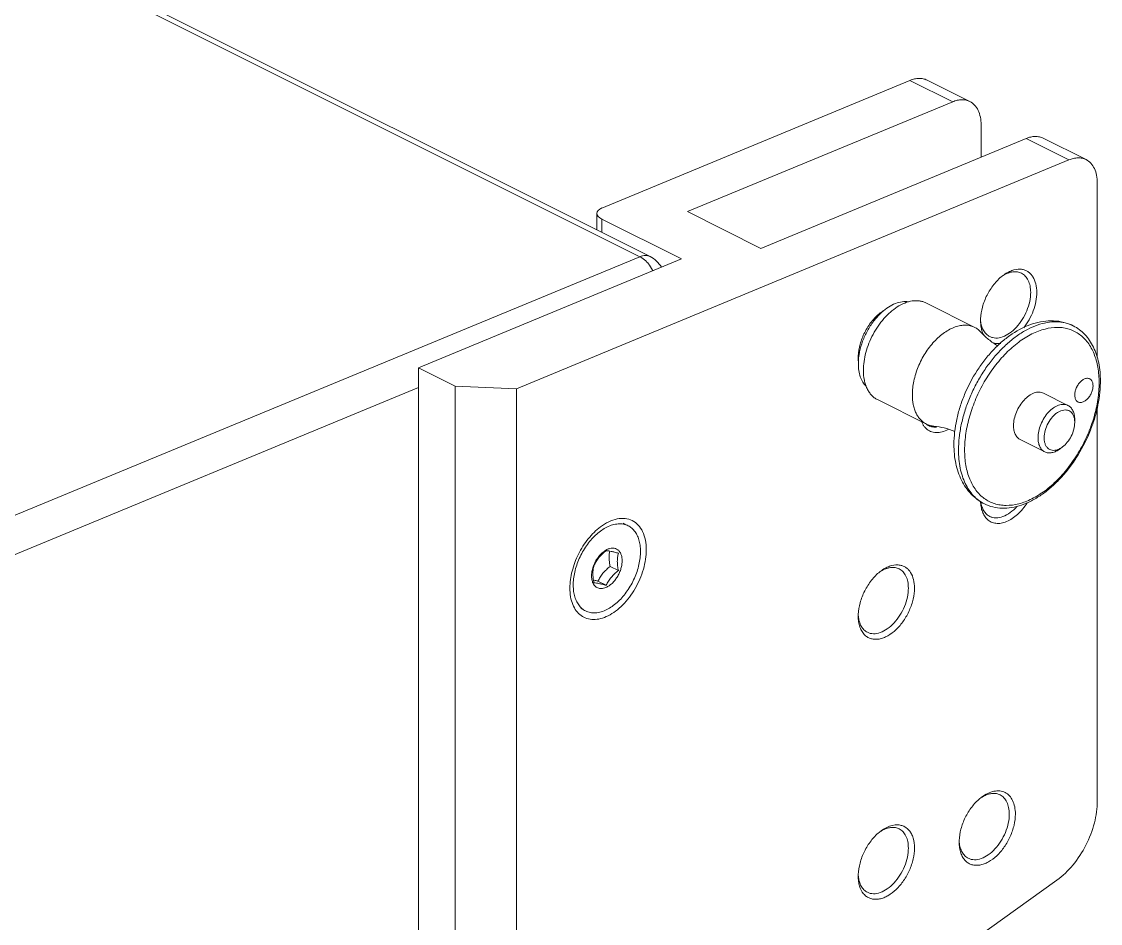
# Model space of a CAD drawing. Header units: millimetres. Extents: x 0 to 2524, y 0 to 1785.
# Drawn here: x 2303 to 2402.8, y 759.6 to 843 of the extents above; entities that cross this region are included whole.
import ezdxf

# ---------------------------------------------------------------- set-up
doc = ezdxf.new("R2010")
doc.units = ezdxf.units.MM
doc.header["$LTSCALE"] = 0.1
doc.layers.get('0').update_dxf_attribs({"lineweight": 13})

msp = doc.modelspace()

# ---------------------------------------------------------------- linework, layer by layer
for p, q in [((2360.211, 821.239), (1975.545, 1013.572)), ((2361.165, 821.253), (1976.499, 1013.586)), ((2356.697, 825.749), (2385.179, 837.55)), ((2389.139, 835.571), (2385.179, 837.55)), ((2390.73, 835.594), (2386.77, 837.574)), ((2364.617, 825.41), (2389.139, 835.571)), ((2391.77, 830.454), (2391.77, 833.43)), ((2395.927, 832.176), (2371.405, 822.016)), ((2399.887, 830.196), (2395.927, 832.176)), ((2401.478, 830.22), (2397.518, 832.2)), ((2399.887, 830.196), (2348.778, 809.019)), ((2402.518, 811.915), (2402.518, 828.056)), ((2364.617, 825.41), (2371.405, 822.016)), ((2356.229, 823.721), (2356.229, 825.252)), ((2356.697, 824.714), (2364.051, 821.037)), ((2356.697, 824.714), (2356.697, 823.486)), ((2360.211, 821.239), (2203.889, 756.663)), ((2364.051, 821.037), (2339.727, 810.958)), ((2386.652, 816.975), (2391.177, 814.712)), ((2343.121, 809.261), (2339.727, 810.958)), ((2339.727, 692.486), (2339.727, 810.958)), ((2339.727, 809.144), (2221.326, 760.233)), ((2348.778, 809.019), (2343.121, 809.261)), ((2343.121, 690.789), (2343.121, 809.261)), ((2348.778, 691.031), (2348.778, 809.019)), ((2397.538, 808.625), (2399.801, 807.493)), ((2382.18, 808.03), (2386.705, 805.768)), ((2402.518, 770.924), (2402.518, 807.313)), ((2400.425, 806.195), (2400.425, 805.912)), ((2395.392, 804.331), (2397.654, 803.2)), ((2399.067, 803.48), (2399.293, 803.65)), ((2359.117, 796.365), (2358.665, 796.591)), ((2358.219, 792.226), (2357.458, 792.607)), ((2357.087, 790.861), (2356.326, 791.241)), ((2355.182, 788.494), (2354.729, 788.72)), ((2388.513, 756.246), (2398.778, 763.595))]:
    msp.add_line(p, q)
for centre, radius, start, end in [((2360.094, 819.108), 2.397, 28.929, 63.54115), ((2358.162, 818.315), 3.636, 26.64894, 27.87085), ((2396.181, 816.332), 3.975, 126.88303, 128.18489), ((2395.306, 818.547), 1.544, 79.03698, 86.63322), ((2386.392, 811.892), 5.681, 133.03446, 135.81764), ((2384.867, 812.893), 3.975, 126.88303, 128.18489), ((2384.063, 813.532), 2.98, 120.27537, 121.82732), ((2386.228, 812.067), 5.442, 131.9247, 133.02913), ((2395.691, 815.348), 3.978, 177.92132, 179.98893), ((2394.177, 815.142), 2.444, 195.15509, 199.84755), ((2384.377, 811.908), 3.978, 177.92132, 179.98893), ((2384.033, 811.905), 3.634, 179.94194, 184.54442), ((2383.364, 812.166), 2.964, 185.16075, 187.36628), ((2386.155, 811.28), 5.747, 170.92418, 173.82073), ((2392.996, 809.731), 9.809, 359.15353, 359.99834), ((2398.884, 810.077), 1.952, 330.33429, 333.08358), ((2387.481, 806.758), 1.27, 232.13653, 234.19812), ((2387.463, 806.732), 1.238, 234.18386, 243.41352), ((2387.496, 806.909), 1.418, 265.66975, 266.91461), ((2398.275, 804.944), 1.645, 296.57211, 298.29322), ((2357.912, 792.64), 1.702, 116.60985, 120.07327), ((2358.899, 791.549), 3.183, 158.69714, 159.11855), ((2383.992, 791.205), 1.544, 79.03698, 86.63322), ((2384.867, 788.99), 3.975, 126.88303, 128.18489), ((2384.377, 788.006), 3.978, 177.92132, 179.98893), ((2394.257, 768.018), 4.068, 126.88862, 129.79837), ((2384.907, 764.895), 4.042, 126.87547, 129.45339), ((2393.717, 767.107), 3.984, 177.92608, 179.98915), ((2384.368, 763.965), 3.969, 177.91511, 179.98867), ((2382.063, 763.322), 1.525, 220.06595, 228.16283)]:
    msp.add_arc(centre, radius, start, end)
msp.add_ellipse((2357.829, 825.183), major_axis=(1.6, -0.087), ratio=0.456122, start_param=2.380867, end_param=3.951664)
for points, knots in [([(2386.77, 837.574), (2386.658, 837.63), (2386.412, 837.716), (2386.014, 837.752), (2385.595, 837.698), (2385.318, 837.608), (2385.179, 837.55)], [0, 0, 0, 0, 0.230589, 0.469838, 0.724995, 1, 1, 1, 1]), ([(2389.139, 835.571), (2389.277, 835.628), (2389.554, 835.718), (2389.974, 835.772), (2390.372, 835.736), (2390.617, 835.65), (2390.73, 835.594)], [0, 0, 0, 0, 0.275005, 0.530162, 0.769411, 1, 1, 1, 1]), ([(2390.73, 835.594), (2390.893, 835.512), (2391.202, 835.278), (2391.532, 834.77), (2391.73, 834.137), (2391.77, 833.674), (2391.77, 833.43)], [0, 0, 0, 0, 0.217164, 0.4504, 0.710289, 1, 1, 1, 1]), ([(2397.518, 832.2), (2397.406, 832.256), (2397.16, 832.342), (2396.762, 832.378), (2396.343, 832.324), (2396.066, 832.234), (2395.927, 832.176)], [0, 0, 0, 0, 0.230589, 0.469838, 0.724995, 1, 1, 1, 1]), ([(2399.887, 830.196), (2400.025, 830.254), (2400.302, 830.344), (2400.722, 830.398), (2401.12, 830.362), (2401.365, 830.276), (2401.478, 830.22)], [0, 0, 0, 0, 0.275005, 0.530162, 0.769411, 1, 1, 1, 1]), ([(2401.478, 830.22), (2401.641, 830.138), (2401.95, 829.904), (2402.281, 829.396), (2402.478, 828.763), (2402.518, 828.3), (2402.518, 828.056)], [0, 0, 0, 0, 0.217164, 0.4504, 0.710289, 1, 1, 1, 1]), ([(2361.162, 821.254), (2361.025, 821.321), (2360.693, 821.387), (2360.37, 821.305), (2360.211, 821.239)], [0, 0, 0, 0, 0.469583, 1, 1, 1, 1]), ([(2360.211, 821.239), (2360.268, 821.211), (2360.502, 821.078), (2360.71, 820.901), (2360.852, 820.752)], [0, 0, 0, 0, 0.234972, 1, 1, 1, 1]), ([(2360.852, 820.752), (2360.902, 820.699), (2361.102, 820.472), (2361.269, 820.217), (2361.376, 820.014)], [0, 0, 0, 0, 0.242653, 1, 1, 1, 1]), ([(2391.716, 815.492), (2391.729, 815.861), (2391.857, 816.62), (2392.279, 817.701), (2392.9, 818.68), (2393.435, 819.23), (2393.723, 819.457)], [0, 0, 0, 0, 0.242546, 0.500848, 0.75876, 1, 1, 1, 1]), ([(2393.795, 819.512), (2393.924, 819.609), (2394.186, 819.781), (2394.709, 820.025), (2395.131, 820.105), (2395.396, 820.089)], [0, 0, 0, 0, 0.280041, 0.539938, 1, 1, 1, 1]), ([(2393.805, 819.504), (2393.948, 819.593), (2394.237, 819.741), (2394.687, 819.862), (2395.117, 819.865), (2395.381, 819.784), (2395.499, 819.725)], [0, 0, 0, 0, 0.284645, 0.542488, 0.777812, 1, 1, 1, 1]), ([(2395.499, 819.725), (2395.633, 819.658), (2395.886, 819.465), (2396.157, 819.049), (2396.319, 818.53), (2396.352, 818.15), (2396.352, 817.951)], [0, 0, 0, 0, 0.217169, 0.450374, 0.710356, 1, 1, 1, 1]), ([(2395.599, 820.064), (2395.697, 820.044), (2395.889, 819.986), (2396.153, 819.838), (2396.383, 819.634), (2396.648, 819.282), (2396.868, 818.711), (2396.917, 818.214), (2396.917, 817.951)], [0, 0, 0, 0, 0.110888, 0.220892, 0.333153, 0.450431, 0.707228, 1, 1, 1, 1]), ([(2396.352, 817.951), (2396.352, 817.67), (2396.282, 817.088), (2396.014, 816.237), (2395.597, 815.427), (2395.062, 814.72), (2394.448, 814.167), (2393.797, 813.809), (2393.238, 813.699), (2392.833, 813.749), (2392.65, 813.815), (2392.566, 813.857)], [0, 0, 0, 0, 0.132619, 0.274878, 0.420191, 0.561447, 0.692246, 0.808273, 0.90899, 0.955206, 1, 1, 1, 1]), ([(2396.917, 817.951), (2396.917, 817.672), (2396.856, 817.093), (2396.615, 816.238), (2396.234, 815.408), (2395.897, 814.895), (2395.71, 814.656)], [0, 0, 0, 0, 0.2348, 0.485992, 0.744377, 1, 1, 1, 1]), ([(2384.002, 816.596), (2383.781, 816.454), (2383.349, 816.122), (2382.759, 815.527), (2382.223, 814.833), (2381.758, 814.065), (2381.379, 813.247), (2381.097, 812.404), (2380.923, 811.565), (2380.88, 811.006), (2380.88, 810.735)], [0, 0, 0, 0, 0.114457, 0.236564, 0.364361, 0.495438, 0.627144, 0.756775, 0.8818, 1, 1, 1, 1]), ([(2385.043, 817.082), (2384.85, 817.111), (2384.435, 817.105), (2383.809, 816.928), (2383.178, 816.594), (2382.784, 816.289), (2382.592, 816.116)], [0, 0, 0, 0, 0.215378, 0.452014, 0.713751, 1, 1, 1, 1]), ([(2386.652, 816.975), (2386.56, 817.021), (2386.367, 817.098), (2386.06, 817.166), (2385.736, 817.188), (2385.276, 817.151), (2384.675, 816.98), (2384.226, 816.74), (2384.002, 816.596)], [0, 0, 0, 0, 0.109933, 0.22167, 0.336858, 0.456879, 0.714748, 1, 1, 1, 1]), ([(2380.402, 812.052), (2380.415, 812.421), (2380.543, 813.18), (2380.966, 814.261), (2381.586, 815.24), (2382.121, 815.79), (2382.41, 816.017)], [0, 0, 0, 0, 0.242546, 0.500848, 0.75876, 1, 1, 1, 1]), ([(2382.317, 815.852), (2382.08, 815.608), (2381.639, 815.069), (2381.103, 814.168), (2380.702, 813.199), (2380.533, 812.523), (2380.48, 812.187)], [0, 0, 0, 0, 0.24547, 0.499863, 0.754331, 1, 1, 1, 1]), ([(2382.481, 816.072), (2382.504, 816.089), (2382.594, 816.155), (2382.687, 816.217), (2382.758, 816.261)], [0, 0, 0, 0, 0.254397, 1, 1, 1, 1]), ([(2400.296, 814.848), (2400.015, 814.989), (2399.416, 815.21), (2398.464, 815.346), (2397.487, 815.29), (2396.162, 814.974), (2394.889, 814.323), (2393.724, 813.437), (2392.879, 812.635), (2392.096, 811.726), (2391.145, 810.389), (2390.372, 808.918), (2389.804, 807.37), (2389.395, 805.831), (2389.255, 804.65), (2389.255, 803.876)], [0, 0, 0, 0, 0.052633, 0.105702, 0.159724, 0.215266, 0.332549, 0.395042, 0.459925, 0.526853, 0.595304, 0.733999, 0.802946, 0.870652, 1, 1, 1, 1]), ([(2391.818, 814.504), (2391.801, 814.569), (2391.737, 814.846), (2391.713, 815.132), (2391.713, 815.348)], [0, 0, 0, 0, 0.237942, 1, 1, 1, 1]), ([(2392.018, 814.377), (2391.977, 814.443), (2391.823, 814.744), (2391.749, 815.081), (2391.726, 815.339)], [0, 0, 0, 0, 0.231463, 1, 1, 1, 1]), ([(2391.177, 814.712), (2391.048, 814.777), (2390.77, 814.877), (2390.319, 814.932), (2389.843, 814.893), (2389.351, 814.76), (2388.853, 814.539), (2388.357, 814.233), (2387.874, 813.849), (2387.248, 813.233), (2386.556, 812.319), (2385.92, 811.084), (2385.511, 809.787), (2385.406, 808.9), (2385.406, 808.472)], [0, 0, 0, 0, 0.044755, 0.090933, 0.139729, 0.191972, 0.248092, 0.308165, 0.371966, 0.439037, 0.580171, 0.725359, 0.867487, 1, 1, 1, 1]), ([(2400.296, 814.848), (2400.059, 814.967), (2399.546, 815.152), (2398.717, 815.254), (2397.841, 815.18), (2396.936, 814.937), (2396.019, 814.529), (2395.108, 813.967), (2394.218, 813.261), (2393.368, 812.425), (2392.573, 811.476), (2391.849, 810.431), (2391.21, 809.312), (2390.668, 808.14), (2390.235, 806.938), (2389.917, 805.73), (2389.723, 804.539), (2389.677, 803.751), (2389.677, 803.367)], [0, 0, 0, 0, 0.044728, 0.090878, 0.139645, 0.191855, 0.247942, 0.307978, 0.371741, 0.438771, 0.508434, 0.579966, 0.65252, 0.725202, 0.797117, 0.867392, 0.935255, 1, 1, 1, 1]), ([(2402.687, 809.589), (2402.687, 810.067), (2402.634, 810.769), (2402.433, 811.66), (2402.168, 812.445), (2401.786, 813.149), (2401.289, 813.724), (2400.875, 814.077), (2400.419, 814.356), (2399.924, 814.558), (2399.395, 814.68), (2398.639, 814.738), (2397.848, 814.627), (2397.061, 814.374), (2396.227, 814.005), (2395.195, 813.353), (2394.035, 812.332), (2392.968, 811.091), (2392.032, 809.678), (2391.262, 808.145), (2390.688, 806.549), (2390.33, 804.95), (2390.242, 803.884), (2390.242, 803.367)], [0, 0, 0, 0, 0.063399, 0.092971, 0.121104, 0.173331, 0.197891, 0.221733, 0.245198, 0.268653, 0.292467, 0.316983, 0.369086, 0.39715, 0.426648, 0.4899, 0.558451, 0.6312, 0.706635, 0.783007, 0.85849, 0.931325, 1, 1, 1, 1]), ([(2391.757, 814.266), (2391.674, 814.359), (2391.494, 814.527), (2391.286, 814.658), (2391.177, 814.712)], [0, 0, 0, 0, 0.505604, 1, 1, 1, 1]), ([(2392.566, 813.857), (2392.455, 813.913), (2392.244, 814.062), (2392.085, 814.265), (2392.018, 814.377)], [0, 0, 0, 0, 0.487229, 1, 1, 1, 1]), ([(2402.805, 809.731), (2402.805, 810.296), (2402.733, 811.129), (2402.46, 812.176), (2402.179, 812.879), (2401.82, 813.509), (2401.385, 814.057), (2400.877, 814.512), (2400.495, 814.749), (2400.296, 814.848)], [0, 0, 0, 0, 0.282775, 0.414619, 0.540318, 0.660541, 0.776323, 0.888957, 1, 1, 1, 1]), ([(2391.757, 814.266), (2391.973, 814.026), (2392.459, 813.563), (2393.009, 813.178), (2393.305, 813.001)], [0, 0, 0, 0, 0.484325, 1, 1, 1, 1]), ([(2392.034, 813.976), (2392.019, 814.002), (2391.96, 814.111), (2391.91, 814.225), (2391.879, 814.313)], [0, 0, 0, 0, 0.243498, 1, 1, 1, 1]), ([(2393.577, 813.224), (2393.45, 813.207), (2393.2, 813.197), (2392.953, 813.248), (2392.839, 813.287)], [0, 0, 0, 0, 0.513689, 1, 1, 1, 1]), ([(2380.441, 811.899), (2380.436, 811.852), (2380.419, 811.669), (2380.411, 811.486), (2380.411, 811.349)], [0, 0, 0, 0, 0.255017, 1, 1, 1, 1]), ([(2381.121, 809.261), (2381.004, 809.378), (2380.793, 809.656), (2380.571, 810.153), (2380.438, 810.728), (2380.411, 811.136), (2380.411, 811.349)], [0, 0, 0, 0, 0.220211, 0.458345, 0.718137, 1, 1, 1, 1]), ([(2382.18, 808.031), (2382.078, 808.081), (2381.883, 808.202), (2381.622, 808.437), (2381.397, 808.721), (2381.21, 809.052), (2381.063, 809.424), (2380.918, 809.984), (2380.88, 810.431), (2380.88, 810.735)], [0, 0, 0, 0, 0.107707, 0.217562, 0.331492, 0.45104, 0.57727, 0.710837, 1, 1, 1, 1]), ([(2402.687, 809.589), (2402.687, 809.072), (2402.599, 808.006), (2402.242, 806.407), (2401.668, 804.811), (2400.898, 803.278), (2399.962, 801.865), (2398.895, 800.624), (2397.735, 799.603), (2396.702, 798.951), (2395.869, 798.582), (2395.082, 798.329), (2394.291, 798.218), (2393.535, 798.276), (2393.006, 798.399), (2392.511, 798.6), (2392.054, 798.879), (2391.641, 799.232), (2391.144, 799.808), (2390.762, 800.511), (2390.496, 801.296), (2390.296, 802.187), (2390.242, 802.889), (2390.242, 803.367)], [0, 0, 0, 0, 0.068675, 0.14151, 0.216993, 0.293365, 0.3688, 0.441549, 0.5101, 0.573352, 0.60285, 0.630914, 0.683017, 0.707533, 0.731347, 0.754802, 0.778267, 0.802109, 0.826669, 0.878896, 0.907029, 0.936601, 1, 1, 1, 1]), ([(2392.068, 798.391), (2392.317, 798.266), (2392.851, 798.071), (2393.71, 797.96), (2394.609, 798.026), (2395.526, 798.262), (2396.447, 798.658), (2397.357, 799.206), (2398.241, 799.892), (2399.084, 800.705), (2399.873, 801.628), (2400.836, 802.99), (2401.624, 804.486), (2402.21, 806.059), (2402.636, 807.614), (2402.792, 808.806), (2402.803, 809.586)], [0, 0, 0, 0, 0.047197, 0.095463, 0.145771, 0.198877, 0.255265, 0.315113, 0.378319, 0.444543, 0.513251, 0.583767, 0.726951, 0.798095, 0.867809, 1, 1, 1, 1]), ([(2401.273, 809.921), (2401.18, 809.875), (2400.999, 809.746), (2400.771, 809.489), (2400.588, 809.178), (2400.465, 808.842), (2400.413, 808.509), (2400.434, 808.247), (2400.495, 808.068), (2400.558, 807.958), (2400.638, 807.869), (2400.703, 807.826), (2400.737, 807.809)], [0, 0, 0, 0, 0.123642, 0.261312, 0.406333, 0.550372, 0.685326, 0.805125, 0.858738, 0.90842, 0.955052, 1, 1, 1, 1]), ([(2401.81, 809.956), (2401.772, 809.974), (2401.689, 810.002), (2401.554, 810.009), (2401.412, 809.982), (2401.32, 809.945), (2401.273, 809.921)], [0, 0, 0, 0, 0.227102, 0.464629, 0.720925, 1, 1, 1, 1]), ([(2401.273, 807.843), (2401.366, 807.889), (2401.547, 808.019), (2401.775, 808.276), (2401.959, 808.586), (2402.082, 808.923), (2402.134, 809.256), (2402.112, 809.518), (2402.051, 809.696), (2401.989, 809.806), (2401.908, 809.895), (2401.844, 809.939), (2401.81, 809.956)], [0, 0, 0, 0, 0.123642, 0.261312, 0.406333, 0.550372, 0.685326, 0.805125, 0.858738, 0.90842, 0.955052, 1, 1, 1, 1]), ([(2386.705, 805.768), (2386.604, 805.818), (2386.408, 805.94), (2386.148, 806.174), (2385.923, 806.459), (2385.736, 806.789), (2385.589, 807.161), (2385.444, 807.721), (2385.406, 808.168), (2385.406, 808.472)], [0, 0, 0, 0, 0.107707, 0.217562, 0.331492, 0.45104, 0.57727, 0.710837, 1, 1, 1, 1]), ([(2397.538, 808.625), (2397.476, 808.656), (2397.342, 808.704), (2397.126, 808.73), (2396.898, 808.711), (2396.572, 808.624), (2396.16, 808.398), (2395.712, 807.994), (2395.32, 807.476), (2395.015, 806.883), (2394.819, 806.261), (2394.768, 805.835), (2394.768, 805.63)], [0, 0, 0, 0, 0.044774, 0.090974, 0.139792, 0.192057, 0.308037, 0.438782, 0.579979, 0.725237, 0.867425, 1, 1, 1, 1]), ([(2399.801, 807.493), (2399.739, 807.524), (2399.605, 807.573), (2399.389, 807.599), (2399.16, 807.58), (2398.835, 807.492), (2398.423, 807.267), (2397.974, 806.862), (2397.583, 806.345), (2397.278, 805.752), (2397.081, 805.129), (2397.031, 804.703), (2397.031, 804.498)], [0, 0, 0, 0, 0.044774, 0.090974, 0.139792, 0.192057, 0.308037, 0.438782, 0.579979, 0.725237, 0.867425, 1, 1, 1, 1]), ([(2400.425, 806.195), (2400.425, 806.341), (2400.401, 806.619), (2400.283, 806.999), (2400.113, 807.258), (2399.944, 807.411), (2399.85, 807.469), (2399.801, 807.493)], [0, 0, 0, 0, 0.289476, 0.549128, 0.782175, 0.892164, 1, 1, 1, 1]), ([(2400.737, 807.809), (2400.774, 807.79), (2400.857, 807.762), (2400.992, 807.756), (2401.134, 807.782), (2401.227, 807.82), (2401.273, 807.843)], [0, 0, 0, 0, 0.227102, 0.464629, 0.720925, 1, 1, 1, 1]), ([(2400.404, 806.199), (2400.389, 806.293), (2400.347, 806.47), (2400.233, 806.707), (2400.075, 806.893), (2399.877, 807.02), (2399.648, 807.082), (2399.399, 807.075), (2399.139, 807.004), (2398.877, 806.873), (2398.62, 806.685), (2398.289, 806.362), (2397.943, 805.865), (2397.671, 805.199), (2397.596, 804.726), (2397.596, 804.498)], [0, 0, 0, 0, 0.058674, 0.112045, 0.161259, 0.208308, 0.255767, 0.3061, 0.361042, 0.421382, 0.487083, 0.557467, 0.70716, 0.858848, 1, 1, 1, 1]), ([(2386.44, 805.642), (2386.425, 805.665), (2386.363, 805.763), (2386.31, 805.866), (2386.275, 805.946)], [0, 0, 0, 0, 0.244065, 1, 1, 1, 1]), ([(2386.676, 805.361), (2386.654, 805.382), (2386.568, 805.468), (2386.492, 805.565), (2386.44, 805.642)], [0, 0, 0, 0, 0.245098, 1, 1, 1, 1]), ([(2388.733, 805.269), (2388.55, 805.171), (2388.182, 805.019), (2387.615, 804.946), (2387.09, 805.055), (2386.799, 805.246), (2386.676, 805.361)], [0, 0, 0, 0, 0.28342, 0.536909, 0.770217, 1, 1, 1, 1]), ([(2387.409, 805.571), (2387.286, 805.582), (2387.044, 805.625), (2386.813, 805.714), (2386.705, 805.768)], [0, 0, 0, 0, 0.505604, 1, 1, 1, 1]), ([(2387.389, 805.495), (2387.347, 805.498), (2387.181, 805.518), (2387.02, 805.569), (2386.909, 805.625)], [0, 0, 0, 0, 0.255787, 1, 1, 1, 1]), ([(2389.342, 805.096), (2389.024, 805.225), (2388.389, 805.432), (2387.73, 805.543), (2387.409, 805.571)], [0, 0, 0, 0, 0.515659, 1, 1, 1, 1]), ([(2387.644, 805.497), (2387.625, 805.496), (2387.551, 805.49), (2387.475, 805.49), (2387.42, 805.493)], [0, 0, 0, 0, 0.254267, 1, 1, 1, 1]), ([(2395.392, 804.331), (2395.343, 804.356), (2395.249, 804.414), (2395.079, 804.567), (2394.91, 804.826), (2394.791, 805.206), (2394.768, 805.484), (2394.768, 805.63)], [0, 0, 0, 0, 0.107836, 0.217825, 0.450872, 0.710524, 1, 1, 1, 1]), ([(2400.425, 805.912), (2400.425, 805.703), (2400.362, 805.268), (2400.126, 804.647), (2399.771, 804.087), (2399.461, 803.775), (2399.293, 803.65)], [0, 0, 0, 0, 0.240952, 0.499998, 0.759073, 1, 1, 1, 1]), ([(2400.425, 805.912), (2400.425, 805.937), (2400.423, 806.033), (2400.414, 806.129), (2400.404, 806.199)], [0, 0, 0, 0, 0.256872, 1, 1, 1, 1]), ([(2397.654, 803.2), (2397.606, 803.224), (2397.512, 803.283), (2397.342, 803.435), (2397.173, 803.694), (2397.054, 804.074), (2397.031, 804.352), (2397.031, 804.498)], [0, 0, 0, 0, 0.107836, 0.217825, 0.450872, 0.710524, 1, 1, 1, 1]), ([(2399.01, 803.473), (2398.922, 803.429), (2398.746, 803.36), (2398.476, 803.322), (2398.223, 803.359), (2398, 803.471), (2397.821, 803.653), (2397.69, 803.894), (2397.612, 804.182), (2397.596, 804.39), (2397.596, 804.498)], [0, 0, 0, 0, 0.134912, 0.257199, 0.370312, 0.480084, 0.593373, 0.715927, 0.851253, 1, 1, 1, 1]), ([(2389.255, 803.876), (2389.255, 803.293), (2389.333, 802.427), (2389.626, 801.333), (2389.933, 800.58), (2390.333, 799.893), (2390.825, 799.286), (2391.403, 798.774), (2391.84, 798.505), (2392.068, 798.391)], [0, 0, 0, 0, 0.26959, 0.398018, 0.52274, 0.644482, 0.764101, 0.882326, 1, 1, 1, 1]), ([(2392.068, 798.391), (2391.881, 798.484), (2391.521, 798.707), (2391.042, 799.139), (2390.628, 799.662), (2390.284, 800.27), (2390.013, 800.955), (2389.746, 801.985), (2389.677, 802.807), (2389.677, 803.367)], [0, 0, 0, 0, 0.107708, 0.217562, 0.33149, 0.451039, 0.577278, 0.710836, 1, 1, 1, 1]), ([(2399.067, 803.48), (2398.95, 803.392), (2398.714, 803.245), (2398.339, 803.111), (2398.03, 803.092), (2397.806, 803.136), (2397.703, 803.176), (2397.654, 803.2)], [0, 0, 0, 0, 0.289494, 0.549116, 0.782178, 0.892166, 1, 1, 1, 1]), ([(2399.293, 803.65), (2399.274, 803.635), (2399.197, 803.58), (2399.116, 803.529), (2399.054, 803.496)], [0, 0, 0, 0, 0.257166, 1, 1, 1, 1]), ([(2392.333, 796.966), (2392.237, 797.057), (2392.062, 797.272), (2391.872, 797.661), (2391.752, 798.112), (2391.72, 798.435), (2391.715, 798.603)], [0, 0, 0, 0, 0.221207, 0.459386, 0.71879, 1, 1, 1, 1]), ([(2392.566, 797.23), (2392.456, 797.284), (2392.248, 797.432), (2392.003, 797.742), (2391.828, 798.129), (2391.764, 798.417), (2391.742, 798.569)], [0, 0, 0, 0, 0.224942, 0.461411, 0.718157, 1, 1, 1, 1]), ([(2396.035, 798.49), (2395.786, 798.097), (2395.354, 797.563), (2394.668, 797.02), (2394.153, 796.739), (2393.639, 796.584), (2393.146, 796.566), (2392.695, 796.69), (2392.442, 796.864), (2392.333, 796.966)], [0, 0, 0, 0, 0.30783, 0.448762, 0.577851, 0.694694, 0.800975, 0.900762, 1, 1, 1, 1]), ([(2395.083, 798.156), (2394.893, 797.943), (2394.496, 797.573), (2393.831, 797.193), (2393.257, 797.071), (2392.84, 797.119), (2392.652, 797.186), (2392.566, 797.23)], [0, 0, 0, 0, 0.298928, 0.56407, 0.793497, 0.898435, 1, 1, 1, 1]), ([(2356.556, 796.262), (2356.799, 796.445), (2357.292, 796.753), (2358.074, 797.03), (2358.829, 797.079), (2359.518, 796.884), (2360.088, 796.45), (2360.502, 795.816), (2360.749, 795.024), (2360.798, 794.445), (2360.798, 794.141)], [0, 0, 0, 0, 0.144868, 0.27479, 0.391423, 0.500002, 0.608586, 0.725188, 0.855179, 1, 1, 1, 1]), ([(2359.117, 796.365), (2359.049, 796.399), (2358.905, 796.459), (2358.598, 796.539), (2358.18, 796.56), (2357.659, 796.462), (2357.32, 796.325), (2357.15, 796.24)], [0, 0, 0, 0, 0.113085, 0.227531, 0.464959, 0.720934, 1, 1, 1, 1]), ([(2357.15, 788.619), (2357.315, 788.702), (2357.643, 788.899), (2358.106, 789.266), (2358.547, 789.707), (2358.955, 790.21), (2359.321, 790.765), (2359.637, 791.359), (2359.895, 791.977), (2360.089, 792.606), (2360.216, 793.231), (2360.271, 793.838), (2360.253, 794.412), (2360.163, 794.942), (2360.002, 795.414), (2359.773, 795.818), (2359.478, 796.144), (2359.241, 796.303), (2359.117, 796.365)], [0, 0, 0, 0, 0.05982, 0.123742, 0.191197, 0.261436, 0.333522, 0.406431, 0.479094, 0.550455, 0.619524, 0.685439, 0.747526, 0.805374, 0.85892, 0.908539, 0.95511, 1, 1, 1, 1]), ([(2353.727, 790.605), (2353.727, 791.128), (2353.885, 792.216), (2354.473, 793.768), (2355.361, 795.169), (2356.137, 795.948), (2356.556, 796.262)], [0, 0, 0, 0, 0.240952, 0.499994, 0.759072, 1, 1, 1, 1]), ([(2355.182, 788.494), (2355.058, 788.556), (2354.821, 788.715), (2354.527, 789.041), (2354.297, 789.445), (2354.136, 789.917), (2354.046, 790.447), (2354.029, 791.021), (2354.084, 791.628), (2354.21, 792.253), (2354.405, 792.882), (2354.663, 793.5), (2354.978, 794.094), (2355.345, 794.649), (2355.753, 795.152), (2356.193, 795.593), (2356.656, 795.96), (2356.985, 796.158), (2357.15, 796.24)], [0, 0, 0, 0, 0.04489, 0.091461, 0.14108, 0.194626, 0.252474, 0.314561, 0.380476, 0.449545, 0.520906, 0.593569, 0.666478, 0.738564, 0.808803, 0.876258, 0.94018, 1, 1, 1, 1]), ([(2360.798, 794.141), (2360.798, 793.847), (2360.748, 793.241), (2360.474, 792.015), (2359.836, 790.538), (2358.885, 789.26), (2357.984, 788.467), (2357.296, 788.032), (2356.603, 787.76), (2355.927, 787.665), (2355.295, 787.757), (2354.738, 788.038), (2354.288, 788.493), (2353.962, 789.094), (2353.767, 789.815), (2353.727, 790.334), (2353.727, 790.605)], [0, 0, 0, 0, 0.068721, 0.14169, 0.293428, 0.441486, 0.510117, 0.573441, 0.630991, 0.683156, 0.731403, 0.778227, 0.826549, 0.878824, 0.936565, 1, 1, 1, 1]), ([(2355.933, 792.705), (2355.992, 792.855), (2356.131, 793.146), (2356.396, 793.538), (2356.704, 793.868), (2356.939, 794.043), (2357.059, 794.113)], [0, 0, 0, 0, 0.264274, 0.524832, 0.772497, 1, 1, 1, 1]), ([(2355.956, 792.695), (2356.018, 792.823), (2356.157, 793.079), (2356.416, 793.439), (2356.73, 793.768), (2356.965, 793.965), (2357.087, 794.061)], [0, 0, 0, 0, 0.238828, 0.485903, 0.740658, 1, 1, 1, 1]), ([(2357.087, 794.061), (2357.244, 794.051), (2357.505, 794.008), (2357.88, 793.919), (2358.101, 793.859), (2358.219, 793.826)], [0, 0, 0, 0, 0.405706, 0.683587, 1, 1, 1, 1]), ([(2357.15, 794.162), (2357.238, 794.206), (2357.414, 794.275), (2357.684, 794.313), (2357.937, 794.276), (2358.16, 794.163), (2358.34, 793.981), (2358.47, 793.741), (2358.548, 793.453), (2358.573, 793.127), (2358.544, 792.777), (2358.463, 792.413), (2358.332, 792.051), (2358.157, 791.702), (2357.945, 791.381), (2357.702, 791.099), (2357.438, 790.867), (2357.247, 790.746), (2357.15, 790.697)], [0, 0, 0, 0, 0.057513, 0.109649, 0.157869, 0.204666, 0.252959, 0.305217, 0.362878, 0.426312, 0.495025, 0.567905, 0.643431, 0.719848, 0.795328, 0.868118, 0.936712, 1, 1, 1, 1]), ([(2357.414, 794.021), (2357.392, 793.914), (2357.359, 793.691), (2357.352, 793.342), (2357.387, 792.977), (2357.432, 792.731), (2357.458, 792.607)], [0, 0, 0, 0, 0.229743, 0.474013, 0.732073, 1, 1, 1, 1]), ([(2358.219, 793.826), (2358.187, 793.708), (2358.135, 793.46), (2358.108, 793.068), (2358.139, 792.651), (2358.189, 792.369), (2358.219, 792.226)], [0, 0, 0, 0, 0.226709, 0.469137, 0.72839, 1, 1, 1, 1]), ([(2355.87, 791.052), (2355.819, 791.16), (2355.746, 791.407), (2355.724, 791.809), (2355.782, 792.245), (2355.869, 792.537), (2355.925, 792.683)], [0, 0, 0, 0, 0.214292, 0.45515, 0.719428, 1, 1, 1, 1]), ([(2355.956, 791.095), (2355.926, 791.238), (2355.876, 791.52), (2355.846, 791.936), (2355.872, 792.329), (2355.925, 792.577), (2355.956, 792.695)], [0, 0, 0, 0, 0.27161, 0.530864, 0.773291, 1, 1, 1, 1]), ([(2357.458, 792.607), (2357.336, 792.512), (2357.101, 792.314), (2356.786, 791.985), (2356.527, 791.625), (2356.389, 791.369), (2356.326, 791.241)], [0, 0, 0, 0, 0.25934, 0.514098, 0.761174, 1, 1, 1, 1]), ([(2382.481, 792.17), (2382.61, 792.267), (2382.872, 792.439), (2383.395, 792.683), (2383.818, 792.763), (2384.082, 792.747)], [0, 0, 0, 0, 0.280041, 0.539938, 1, 1, 1, 1]), ([(2382.491, 792.162), (2382.635, 792.251), (2382.923, 792.399), (2383.373, 792.52), (2383.803, 792.523), (2384.068, 792.442), (2384.186, 792.383)], [0, 0, 0, 0, 0.284645, 0.542488, 0.777812, 1, 1, 1, 1]), ([(2384.186, 792.383), (2384.319, 792.316), (2384.572, 792.123), (2384.844, 791.707), (2385.006, 791.188), (2385.038, 790.808), (2385.038, 790.609)], [0, 0, 0, 0, 0.217169, 0.450374, 0.710356, 1, 1, 1, 1]), ([(2384.285, 792.721), (2384.383, 792.702), (2384.575, 792.644), (2384.839, 792.496), (2385.069, 792.292), (2385.334, 791.94), (2385.555, 791.369), (2385.604, 790.872), (2385.604, 790.609)], [0, 0, 0, 0, 0.110888, 0.220892, 0.333153, 0.450431, 0.707228, 1, 1, 1, 1]), ([(2358.219, 792.226), (2358.097, 792.131), (2357.862, 791.934), (2357.547, 791.604), (2357.288, 791.244), (2357.15, 790.989), (2357.087, 790.861)], [0, 0, 0, 0, 0.259343, 0.514097, 0.761172, 1, 1, 1, 1]), ([(2380.402, 788.15), (2380.415, 788.519), (2380.543, 789.278), (2380.966, 790.359), (2381.586, 791.338), (2382.121, 791.888), (2382.41, 792.115)], [0, 0, 0, 0, 0.242546, 0.500848, 0.75876, 1, 1, 1, 1]), ([(2357.15, 790.697), (2357.085, 790.665), (2356.957, 790.611), (2356.76, 790.564), (2356.571, 790.553), (2356.392, 790.581), (2356.228, 790.647), (2356.083, 790.75), (2355.96, 790.887), (2355.897, 790.995), (2355.87, 791.052)], [0, 0, 0, 0, 0.143544, 0.27724, 0.402179, 0.520759, 0.636199, 0.752235, 0.872513, 1, 1, 1, 1]), ([(2356.326, 791.241), (2356.29, 791.251), (2356.151, 791.29), (2356.011, 791.327), (2355.907, 791.352)], [0, 0, 0, 0, 0.260801, 1, 1, 1, 1]), ([(2357.087, 790.861), (2356.97, 790.894), (2356.749, 790.954), (2356.374, 791.043), (2356.112, 791.085), (2355.956, 791.095)], [0, 0, 0, 0, 0.316413, 0.594294, 1, 1, 1, 1]), ([(2385.604, 790.609), (2385.604, 790.268), (2385.513, 789.559), (2385.164, 788.532), (2384.628, 787.572), (2383.95, 786.763), (2383.291, 786.254), (2382.744, 785.995), (2382.352, 785.884), (2381.973, 785.852), (2381.616, 785.902), (2381.29, 786.034), (2381.103, 786.173), (2381.019, 786.252)], [0, 0, 0, 0, 0.135848, 0.281764, 0.429803, 0.571543, 0.699914, 0.757893, 0.811559, 0.861405, 0.908411, 0.954038, 1, 1, 1, 1]), ([(2385.038, 790.609), (2385.038, 790.328), (2384.969, 789.746), (2384.701, 788.895), (2384.283, 788.085), (2383.748, 787.378), (2383.134, 786.825), (2382.484, 786.467), (2381.925, 786.357), (2381.519, 786.407), (2381.337, 786.473), (2381.252, 786.515)], [0, 0, 0, 0, 0.132619, 0.274878, 0.420191, 0.561447, 0.692246, 0.808273, 0.90899, 0.955206, 1, 1, 1, 1]), ([(2357.15, 788.619), (2356.98, 788.534), (2356.64, 788.397), (2356.12, 788.299), (2355.701, 788.32), (2355.394, 788.4), (2355.251, 788.46), (2355.182, 788.494)], [0, 0, 0, 0, 0.279066, 0.535041, 0.772469, 0.886915, 1, 1, 1, 1]), ([(2381.019, 786.252), (2380.918, 786.347), (2380.733, 786.578), (2380.54, 786.995), (2380.423, 787.48), (2380.399, 787.826), (2380.399, 788.006)], [0, 0, 0, 0, 0.219583, 0.457242, 0.717382, 1, 1, 1, 1]), ([(2381.252, 786.515), (2381.134, 786.574), (2380.911, 786.736), (2380.656, 787.08), (2380.483, 787.511), (2380.428, 787.829), (2380.412, 787.997)], [0, 0, 0, 0, 0.222262, 0.457524, 0.715277, 1, 1, 1, 1]), ([(2391.815, 771.272), (2391.994, 771.406), (2392.357, 771.633), (2392.932, 771.837), (2393.488, 771.873), (2393.995, 771.729), (2394.415, 771.41), (2394.719, 770.943), (2394.901, 770.36), (2394.938, 769.934), (2394.938, 769.71)], [0, 0, 0, 0, 0.144874, 0.274797, 0.391427, 0.500002, 0.608583, 0.725195, 0.855154, 1, 1, 1, 1]), ([(2392.053, 771.391), (2392.179, 771.455), (2392.432, 771.557), (2392.821, 771.63), (2393.189, 771.611), (2393.416, 771.536), (2393.519, 771.484)], [0, 0, 0, 0, 0.279222, 0.53532, 0.772891, 1, 1, 1, 1]), ([(2393.519, 771.484), (2393.653, 771.418), (2393.906, 771.225), (2394.177, 770.809), (2394.34, 770.29), (2394.372, 769.91), (2394.372, 769.71)], [0, 0, 0, 0, 0.217162, 0.450388, 0.710306, 1, 1, 1, 1]), ([(2389.736, 767.252), (2389.749, 767.61), (2389.87, 768.347), (2390.272, 769.402), (2390.865, 770.365), (2391.376, 770.913), (2391.653, 771.143)], [0, 0, 0, 0, 0.241691, 0.499103, 0.757037, 1, 1, 1, 1]), ([(2391.827, 771.265), (2391.845, 771.276), (2391.919, 771.321), (2391.995, 771.362), (2392.053, 771.391)], [0, 0, 0, 0, 0.254365, 1, 1, 1, 1]), ([(2402.518, 770.924), (2402.518, 770.24), (2402.308, 768.819), (2401.528, 766.799), (2400.353, 764.986), (2399.329, 763.99), (2398.778, 763.595)], [0, 0, 0, 0, 0.241627, 0.501414, 0.760443, 1, 1, 1, 1]), ([(2394.938, 769.71), (2394.938, 769.367), (2394.845, 768.655), (2394.494, 767.623), (2393.952, 766.659), (2393.268, 765.849), (2392.604, 765.342), (2392.054, 765.088), (2391.661, 764.981), (2391.281, 764.955), (2390.923, 765.011), (2390.599, 765.15), (2390.414, 765.294), (2390.331, 765.375)], [0, 0, 0, 0, 0.136075, 0.282237, 0.430447, 0.572183, 0.700333, 0.758135, 0.81162, 0.8613, 0.908216, 0.953868, 1, 1, 1, 1]), ([(2394.372, 769.71), (2394.372, 769.43), (2394.303, 768.848), (2394.034, 767.997), (2393.617, 767.187), (2393.082, 766.479), (2392.468, 765.927), (2391.817, 765.569), (2391.258, 765.459), (2390.853, 765.508), (2390.67, 765.575), (2390.586, 765.617)], [0, 0, 0, 0, 0.132627, 0.274876, 0.420193, 0.561447, 0.692245, 0.808271, 0.908988, 0.955207, 1, 1, 1, 1]), ([(2382.481, 768.129), (2382.588, 768.209), (2382.988, 768.479), (2383.457, 768.664), (2383.806, 768.7)], [0, 0, 0, 0, 0.275189, 1, 1, 1, 1]), ([(2382.719, 768.249), (2382.845, 768.312), (2383.099, 768.414), (2383.487, 768.487), (2383.856, 768.469), (2384.083, 768.393), (2384.186, 768.342)], [0, 0, 0, 0, 0.279209, 0.535325, 0.772885, 1, 1, 1, 1]), ([(2383.806, 768.7), (2383.931, 768.712), (2384.179, 768.712), (2384.535, 768.625), (2384.853, 768.451), (2385.123, 768.196), (2385.337, 767.87), (2385.551, 767.332), (2385.604, 766.878), (2385.604, 766.568)], [0, 0, 0, 0, 0.118566, 0.231381, 0.342582, 0.45662, 0.577398, 0.707714, 1, 1, 1, 1]), ([(2380.402, 764.109), (2380.415, 764.469), (2380.538, 765.211), (2380.944, 766.272), (2381.542, 767.238), (2382.059, 767.787), (2382.338, 768.016)], [0, 0, 0, 0, 0.241896, 0.499482, 0.757406, 1, 1, 1, 1]), ([(2382.493, 768.122), (2382.511, 768.134), (2382.585, 768.178), (2382.661, 768.22), (2382.719, 768.249)], [0, 0, 0, 0, 0.254375, 1, 1, 1, 1]), ([(2384.186, 768.342), (2384.319, 768.275), (2384.572, 768.082), (2384.844, 767.666), (2385.006, 767.147), (2385.038, 766.767), (2385.038, 766.568)], [0, 0, 0, 0, 0.217163, 0.450359, 0.710438, 1, 1, 1, 1]), ([(2385.604, 766.568), (2385.604, 766.229), (2385.514, 765.526), (2385.17, 764.505), (2384.639, 763.549), (2383.968, 762.74), (2383.315, 762.228), (2382.772, 761.965), (2382.382, 761.849), (2382.004, 761.811), (2381.647, 761.854), (2381.32, 761.977), (2381.131, 762.11), (2381.046, 762.186)], [0, 0, 0, 0, 0.135573, 0.281208, 0.429033, 0.570774, 0.699395, 0.757567, 0.811457, 0.861493, 0.908617, 0.954226, 1, 1, 1, 1]), ([(2385.038, 766.568), (2385.038, 766.287), (2384.969, 765.705), (2384.701, 764.854), (2384.283, 764.044), (2383.748, 763.337), (2383.134, 762.784), (2382.484, 762.426), (2381.925, 762.316), (2381.519, 762.366), (2381.337, 762.432), (2381.252, 762.474)], [0, 0, 0, 0, 0.132605, 0.27489, 0.420191, 0.561448, 0.692243, 0.808269, 0.908987, 0.955206, 1, 1, 1, 1]), ([(2390.331, 765.375), (2390.232, 765.471), (2390.055, 765.701), (2389.868, 766.113), (2389.756, 766.591), (2389.733, 766.932), (2389.733, 767.108)], [0, 0, 0, 0, 0.219977, 0.457932, 0.717914, 1, 1, 1, 1]), ([(2390.586, 765.617), (2390.468, 765.676), (2390.244, 765.838), (2389.989, 766.182), (2389.816, 766.613), (2389.761, 766.932), (2389.746, 767.1)], [0, 0, 0, 0, 0.222244, 0.457541, 0.715285, 1, 1, 1, 1]), ([(2380.896, 762.341), (2380.725, 762.543), (2380.537, 762.929), (2380.419, 763.493), (2380.399, 763.805), (2380.399, 763.965)], [0, 0, 0, 0, 0.460168, 0.720418, 1, 1, 1, 1]), ([(2381.252, 762.474), (2381.134, 762.533), (2380.911, 762.695), (2380.656, 763.039), (2380.483, 763.469), (2380.428, 763.787), (2380.412, 763.955)], [0, 0, 0, 0, 0.222268, 0.457497, 0.715283, 1, 1, 1, 1])]:
    msp.add_open_spline(points, degree=3, knots=knots)
msp.add_open_spline([(2400.624, 809.193), (2400.651, 809.246), (2400.676, 809.299), (2400.699, 809.353)], degree=3)

doc.saveas('drawing.dxf')
